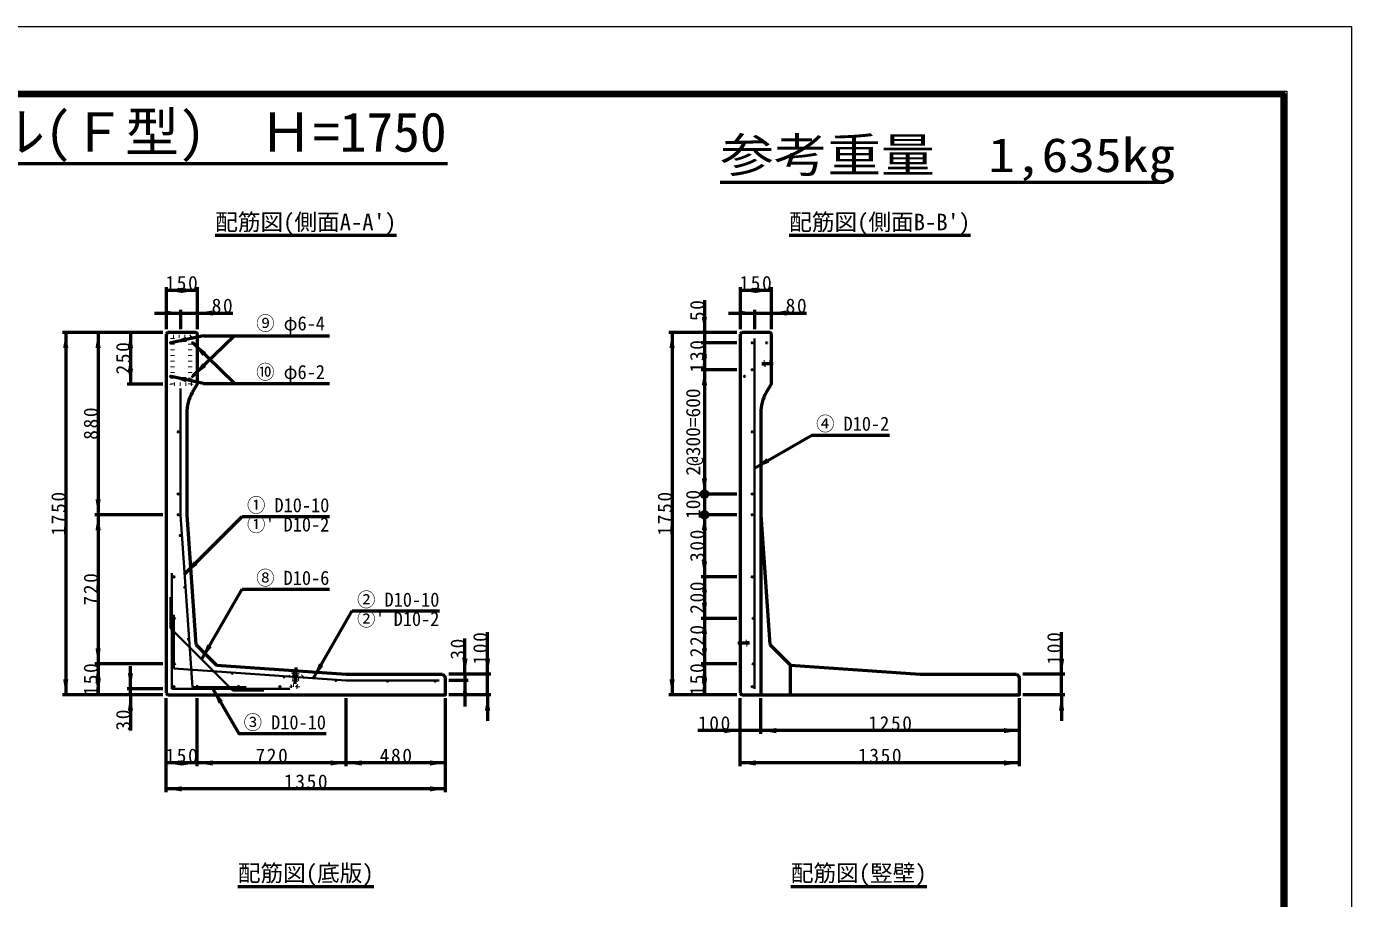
# Model space of a CAD drawing. Units: millimetres, scale not verified. Extents: x -2102 to 2102, y -1485 to 1485.
# Drawn here: x 54 to 2102, y 138 to 1485 of the extents above; entities that cross this region are included whole.
import ezdxf
from ezdxf.enums import TextEntityAlignment as Align

# ---------------------------------------------------------------- set-up
doc = ezdxf.new("R2010")
doc.units = ezdxf.units.MM
doc.header["$LTSCALE"] = 5
doc.linetypes.add('DOTTED', pattern=[1.75, 0.25, -1.5])
doc.linetypes.add('LONG_DASHED_DOTTED', pattern=[15.25, 12, -1.5, 0.25, -1.5])
doc.layers.add('0-0_V-nasSTD', color=7, linetype='Continuous', lineweight=50)
doc.layers.add('0-1_0', color=7, linetype='Continuous', lineweight=100)
doc.styles.add('ＭＳ ゴシック', font='')
doc.styles.get('ＭＳ ゴシック').set_extended_font_data('MS Gothic')

msp = doc.modelspace()

# ---------------------------------------------------------------- linework, layer by layer
at = {"layer": '0-0_V-nasSTD'}
for p, q in [((-705.024, 1273.465), (705.024, 1273.465)), ((346.161, 1162.466), (626.161, 1162.466)), ((1233.361, 1162.466), (1513.361, 1162.466)), ((270.161, 1082.466), (270.161, 1017.466)), ((318.161, 1077.466), (270.161, 1077.466)), ((318.161, 1082.466), (318.161, 1017.466)), ((1157.361, 1082.466), (1157.361, 1017.466)), ((1205.361, 1077.466), (1157.361, 1077.466)), ((1205.361, 1082.466), (1205.361, 1017.466)), ((292.561, 1047.466), (292.561, 1017.466)), ((1102.361, 1062.466), (1102.361, 1012.466)), ((1179.761, 1047.466), (1179.761, 1017.466)), ((252.561, 1042.466), (292.561, 1042.466)), ((292.561, 1042.466), (318.161, 1042.466)), ((318.161, 1042.466), (373.161, 1042.466)), ((1139.761, 1042.466), (1179.761, 1042.466)), ((1179.761, 1042.466), (1205.361, 1042.466)), ((1205.361, 1042.466), (1260.361, 1042.466)), ((265.161, 1012.466), (110.161, 1012.466)), ((115.161, 1012.466), (115.161, 452.466)), ((165.161, 1012.466), (165.161, 730.866)), ((215.161, 1012.466), (215.161, 932.466)), ((273.041, 1012.466), (270.161, 1009.586)), ((270.161, 1009.586), (270.161, 455.346)), ((316.561, 1012.466), (273.041, 1012.466)), ((327.98, 1007.346), (277.98, 996.667)), ((375.98, 1007.346), (311.97, 945.294)), ((327.98, 1007.346), (522.795, 1007.346)), ((1152.361, 1012.466), (1047.361, 1012.466)), ((1052.361, 1012.466), (1052.361, 452.466)), ((1102.361, 1012.466), (1102.361, 996.466)), ((1160.241, 1012.466), (1157.361, 1009.586)), ((1157.361, 1009.586), (1157.361, 455.346)), ((1203.761, 1012.466), (1160.241, 1012.466)), ((375.98, 933.746), (311.97, 995.798)), ((1152.361, 996.466), (1097.361, 996.466)), ((1102.361, 996.466), (1102.361, 954.866)), ((327.98, 933.746), (277.98, 944.425)), ((1152.361, 954.866), (1097.361, 954.866)), ((1102.361, 954.866), (1102.361, 762.866)), ((265.161, 932.466), (210.161, 932.466)), ((327.98, 933.746), (522.795, 933.746)), ((302.161, 887.604), (302.161, 730.866)), ((1189.361, 887.604), (1189.361, 452.466)), ((1152.361, 762.866), (1097.361, 762.866)), ((1102.361, 762.866), (1102.361, 730.866)), ((265.161, 730.866), (160.161, 730.866)), ((165.161, 730.866), (165.161, 500.466)), ((298.919, 639.311), (387.795, 728.187)), ((302.161, 730.866), (316.083, 530.388)), ((387.795, 728.187), (522.795, 728.187)), ((1152.361, 730.866), (1097.361, 730.866)), ((1102.361, 730.866), (1102.361, 634.866)), ((1189.361, 730.866), (1203.283, 530.388)), ((325.295, 507.6), (387.795, 615.853)), ((387.795, 615.853), (522.795, 615.853)), ((1152.361, 634.866), (1097.361, 634.866)), ((1102.361, 634.866), (1102.361, 570.866)), ((497.915, 478.383), (557.915, 582.306)), ((557.915, 582.306), (692.915, 582.306)), ((1152.361, 570.866), (1097.361, 570.866)), ((1102.361, 570.866), (1102.361, 500.466)), ((732.161, 484.466), (732.161, 539.466)), ((316.083, 530.388), (348.083, 498.388)), ((1203.283, 530.388), (1235.283, 498.388)), ((265.161, 500.466), (160.161, 500.466)), ((165.161, 500.466), (165.161, 452.466)), ((348.083, 498.388), (548.561, 484.466)), ((1152.361, 500.466), (1097.361, 500.466)), ((1102.361, 500.466), (1102.361, 452.466)), ((1235.283, 498.388), (1435.761, 484.466)), ((1235.283, 452.466), (1235.283, 498.388)), ((548.561, 484.466), (697.361, 484.466)), ((697.361, 484.466), (702.161, 479.666)), ((772.161, 484.466), (707.161, 484.466)), ((737.161, 474.866), (707.161, 474.866)), ((1435.761, 484.466), (1584.561, 484.466)), ((1584.561, 484.466), (1589.361, 479.666)), ((1659.361, 484.466), (1594.361, 484.466)), ((265.161, 452.466), (110.161, 452.466)), ((265.161, 462.066), (210.161, 462.066)), ((215.161, 452.466), (215.161, 397.466)), ((270.161, 455.346), (273.041, 452.466)), ((772.161, 452.466), (707.161, 452.466)), ((767.161, 452.466), (767.161, 412.466)), ((1152.361, 452.466), (1047.361, 452.466)), ((1157.361, 455.346), (1160.241, 452.466)), ((1659.361, 452.466), (1594.361, 452.466)), ((1654.361, 452.466), (1654.361, 412.466)), ((270.161, 302.466), (270.161, 447.466)), ((318.161, 342.466), (318.161, 447.466)), ((548.561, 342.466), (548.561, 447.466)), ((702.161, 302.466), (702.161, 447.466)), ((1157.361, 342.466), (1157.361, 447.466)), ((1189.361, 392.466), (1189.361, 447.466)), ((1589.361, 342.466), (1589.361, 447.466)), ((1157.361, 397.466), (1092.361, 397.466)), ((1189.361, 397.466), (1157.361, 397.466)), ((318.161, 347.466), (270.161, 347.466)), ((548.561, 347.466), (318.161, 347.466)), ((702.161, 347.466), (548.561, 347.466)), ((1589.361, 347.466), (1157.361, 347.466)), ((702.161, 307.466), (270.161, 307.466)), ((381.161, 156.866), (591.161, 156.866)), ((1235.881, 156.866), (1445.881, 156.866))]:
    msp.add_line(p, q, dxfattribs=at)
at = {"layer": '0-0_V-nasSTD', "linetype": 'DOTTED'}
for p, q in [((277.361, 1012.466), (279.761, 1006.066)), ((279.761, 932.466), (279.761, 1006.066)), ((308.561, 1006.066), (279.761, 1006.066)), ((281.361, 932.466), (281.361, 1006.066)), ((306.961, 932.466), (306.961, 1006.066)), ((308.561, 1006.066), (310.961, 1012.466)), ((308.561, 932.466), (308.561, 1006.066)), ((1194.161, 961.266), (1194.161, 967.666)), ((1194.161, 967.666), (1205.361, 967.666)), ((1205.361, 961.266), (1194.161, 961.266)), ((310.161, 932.466), (278.161, 932.466)), ((278.161, 931.826), (278.161, 932.466)), ((310.161, 931.826), (278.161, 931.826)), ((310.161, 931.826), (310.161, 932.466)), ((1157.361, 535.666), (1168.561, 535.666)), ((1168.561, 535.666), (1168.561, 529.266)), ((1168.561, 529.266), (1157.361, 529.266)), ((466.171, 486.98), (466.016, 484.745)), ((466.016, 484.745), (467.705, 483.666)), ((466.016, 484.745), (473.996, 484.191)), ((466.171, 486.98), (474.151, 486.426)), ((467.705, 483.666), (466.596, 467.704)), ((467.705, 483.666), (472.174, 483.355)), ((472.174, 483.355), (471.066, 467.394)), ((472.174, 483.355), (473.996, 484.191)), ((474.151, 486.426), (473.996, 484.191)), ((463.134, 466.341), (463.067, 465.383)), ((463.067, 465.383), (474.24, 464.607)), ((463.134, 466.341), (466.596, 467.704)), ((463.134, 466.341), (474.307, 465.565)), ((466.596, 467.704), (471.066, 467.394)), ((471.066, 467.394), (474.307, 465.565)), ((474.307, 465.565), (474.24, 464.607))]:
    msp.add_line(p, q, dxfattribs=at)
at = {"layer": '0-0_V-nasSTD', "lineweight": 35}
for p, q in [((1179.761, 1002.866), (1179.761, 462.066)), ((292.561, 926.066), (292.561, 730.866)), ((292.561, 730.866), (311.05, 464.626)), ((279.121, 462.066), (279.121, 640.466)), ((277.201, 555.694), (277.201, 603.694)), ((282.321, 493.355), (282.321, 576.235)), ((277.201, 555.694), (373.389, 459.506)), ((282.321, 493.355), (548.561, 474.866)), ((548.561, 474.866), (692.561, 474.866)), ((279.121, 462.066), (461.521, 462.066)), ((311.05, 464.626), (393.93, 464.626)), ((373.389, 459.506), (421.389, 459.506))]:
    msp.add_line(p, q, dxfattribs=at)
at = {"layer": '0-0_V-nasSTD', "linetype": 'LONG_DASHED_DOTTED'}
for p, q in [((1190.961, 964.466), (1208.561, 964.466)), ((1171.761, 532.466), (1154.161, 532.466)), ((470.729, 494.883), (468.997, 469.943))]:
    msp.add_line(p, q, dxfattribs=at)
at = {"layer": '0-0_V-nasSTD', "lineweight": 18}
for points in [[(-2102.5, -1485), (-2102.5, 1485), (2102.5, 1485), (2102.5, -1485)], [(-2002.5, -1385), (-2002.5, 1385), (2002.5, 1385), (2002.5, -1385)]]:
    msp.add_lwpolyline(points, close=True, dxfattribs=at)
at = {"layer": '0-0_V-nasSTD', "lineweight": 100}
msp.add_lwpolyline([(1997.5, -1380), (1997.5, 1380), (-1997.5, 1380)], dxfattribs=at)
at = {"layer": '0-0_V-nasSTD'}
for points in [[(318.161, 1010.866), (318.161, 932.466), (310.735, 919.604)], [(1205.361, 1010.866), (1205.361, 932.466), (1197.935, 919.604)], [(1179.761, 802.866), (1268.252, 853.956), (1388.252, 853.956)], [(767.161, 452.466), (767.161, 484.466), (767.161, 549.466)], [(1654.361, 452.466), (1654.361, 484.466), (1654.361, 549.466)], [(215.161, 452.466), (215.161, 462.066), (215.161, 497.066)], [(273.041, 452.466), (702.161, 452.466), (702.161, 479.666)], [(732.161, 484.466), (732.161, 474.866), (732.161, 434.866)], [(1160.241, 452.466), (1589.361, 452.466), (1589.361, 479.666)], [(342.614, 462.066), (382.614, 392.784), (517.614, 392.784)], [(1589.361, 397.466), (1189.361, 397.466), (1157.361, 397.466)]]:
    msp.add_lwpolyline(points, dxfattribs=at)
at = {"layer": '0-0_V-nasSTD', "lineweight": 35}
for centre in [(277.041, 996.466), (311.281, 996.466), (1176.081, 996.466), (1198.481, 996.466), (277.041, 944.626), (311.281, 944.626), (1164.241, 944.626), (1176.081, 954.866), (288.881, 858.866), (1176.081, 858.866), (288.881, 762.866), (1176.081, 762.866), (288.881, 730.866), (1176.081, 730.866), (292.081, 698.866), (282.481, 634.866), (1176.081, 634.866), (299.379, 618.866), (283.281, 570.866), (1177.841, 570.866), (304.934, 538.866), (283.281, 500.466), (1177.841, 500.466), (372.561, 486.128), (452.561, 480.573), (532.561, 475.017), (612.561, 473.906), (686.161, 473.906), (282.481, 465.266), (318.161, 465.586), (382.161, 465.586), (446.161, 465.266), (1176.081, 465.266)]:
    msp.add_circle(centre, 0.96, dxfattribs=at)
at = {"layer": '0-0_V-nasSTD'}
for centre in [(1102.361, 762.866), (1102.361, 730.866)]:
    msp.add_circle(centre, 5, dxfattribs=at)
for centre, radius, start, end in [((316.561, 1010.866), 1.6, 0, 90), ((1203.761, 1010.866), 1.6, 0, 90), ((366.161, 887.604), 64, 150, 180), ((1253.361, 887.604), 64, 150, 180)]:
    msp.add_arc(centre, radius, start, end, dxfattribs=at)
at = {"layer": '0-0_V-nasSTD', "linetype": 'DOTTED'}
msp.add_arc((470.383, 489.895), 13.76, 176.0275, 356.0275, dxfattribs=at)
at = {"layer": '0-0_V-nasSTD'}
for points in [[(270.161, 1077.466), (294.161, 1077.466), (294.161, 1081.466)], [(270.161, 1077.466), (294.161, 1073.466), (294.161, 1077.466)], [(294.161, 1077.466), (294.161, 1081.466), (318.161, 1077.466)], [(294.161, 1073.466), (294.161, 1077.466), (318.161, 1077.466)], [(1157.361, 1077.466), (1181.361, 1077.466), (1181.361, 1081.466)], [(1157.361, 1077.466), (1181.361, 1073.466), (1181.361, 1077.466)], [(1181.361, 1077.466), (1181.361, 1081.466), (1205.361, 1077.466)], [(1181.361, 1073.466), (1181.361, 1077.466), (1205.361, 1077.466)], [(268.561, 1042.466), (268.561, 1046.466), (292.561, 1042.466)], [(318.161, 1042.466), (342.161, 1042.466), (342.161, 1046.466)], [(1155.761, 1042.466), (1155.761, 1046.466), (1179.761, 1042.466)], [(1205.361, 1042.466), (1229.361, 1042.466), (1229.361, 1046.466)], [(268.561, 1038.466), (268.561, 1042.466), (292.561, 1042.466)], [(318.161, 1042.466), (342.161, 1038.466), (342.161, 1042.466)], [(1098.361, 1036.466), (1102.361, 1012.466), (1102.361, 1036.466)], [(1102.361, 1012.466), (1102.361, 1036.466), (1106.361, 1036.466)], [(1155.761, 1038.466), (1155.761, 1042.466), (1179.761, 1042.466)], [(1205.361, 1042.466), (1229.361, 1038.466), (1229.361, 1042.466)], [(111.161, 988.466), (115.161, 988.466), (115.161, 1012.466)], [(115.161, 988.466), (115.161, 1012.466), (119.161, 988.466)], [(161.161, 988.466), (165.161, 988.466), (165.161, 1012.466)], [(165.161, 988.466), (165.161, 1012.466), (169.161, 988.466)], [(211.161, 988.466), (215.161, 988.466), (215.161, 1012.466)], [(215.161, 988.466), (215.161, 1012.466), (219.161, 988.466)], [(277.98, 996.667), (300.615, 1005.591), (301.451, 1001.68)], [(1048.361, 988.466), (1052.361, 988.466), (1052.361, 1012.466)], [(1052.361, 988.466), (1052.361, 1012.466), (1056.361, 988.466)], [(277.98, 996.667), (301.451, 1001.68), (302.286, 997.768)], [(311.97, 995.798), (326.418, 976.221), (329.202, 979.093)], [(311.97, 995.798), (329.202, 979.093), (331.987, 981.965)], [(1098.361, 972.466), (1102.361, 972.466), (1102.361, 996.466)], [(1102.361, 972.466), (1102.361, 996.466), (1106.361, 972.466)], [(311.97, 945.294), (326.418, 964.871), (329.202, 961.999)], [(1098.361, 978.866), (1102.361, 954.866), (1102.361, 978.866)], [(1102.361, 954.866), (1102.361, 978.866), (1106.361, 978.866)], [(211.161, 956.466), (215.161, 932.466), (215.161, 956.466)], [(215.161, 932.466), (215.161, 956.466), (219.161, 956.466)], [(277.98, 944.425), (300.615, 935.501), (301.451, 939.412)], [(277.98, 944.425), (301.451, 939.412), (302.286, 943.324)], [(311.97, 945.294), (329.202, 961.999), (331.987, 959.127)], [(1098.361, 930.866), (1102.361, 930.866), (1102.361, 954.866)], [(1102.361, 930.866), (1102.361, 954.866), (1106.361, 930.866)], [(1179.761, 802.866), (1198.546, 818.33), (1200.546, 814.866)], [(1179.761, 802.866), (1200.546, 814.866), (1202.546, 811.402)], [(1098.361, 786.866), (1102.361, 762.866), (1102.361, 786.866)], [(1102.361, 762.866), (1102.361, 786.866), (1106.361, 786.866)], [(161.161, 754.866), (165.161, 730.866), (165.161, 754.866)], [(165.161, 730.866), (165.161, 754.866), (169.161, 754.866)], [(161.161, 706.866), (165.161, 706.866), (165.161, 730.866)], [(165.161, 706.866), (165.161, 730.866), (169.161, 706.866)], [(1098.361, 706.866), (1102.361, 706.866), (1102.361, 730.866)], [(1102.361, 706.866), (1102.361, 730.866), (1106.361, 706.866)], [(298.919, 639.311), (313.061, 659.11), (315.89, 656.281)], [(298.919, 639.311), (315.89, 656.281), (318.718, 653.453)], [(1098.361, 658.866), (1102.361, 634.866), (1102.361, 658.866)], [(1102.361, 634.866), (1102.361, 658.866), (1106.361, 658.866)], [(1098.361, 610.866), (1102.361, 610.866), (1102.361, 634.866)], [(1102.361, 610.866), (1102.361, 634.866), (1106.361, 610.866)], [(1098.361, 594.866), (1102.361, 570.866), (1102.361, 594.866)], [(1102.361, 570.866), (1102.361, 594.866), (1106.361, 594.866)], [(1098.361, 546.866), (1102.361, 546.866), (1102.361, 570.866)], [(1102.361, 546.866), (1102.361, 570.866), (1106.361, 546.866)], [(161.161, 524.466), (165.161, 500.466), (165.161, 524.466)], [(165.161, 500.466), (165.161, 524.466), (169.161, 524.466)], [(325.295, 507.6), (333.831, 530.384), (337.295, 528.384)], [(325.295, 507.6), (337.295, 528.384), (340.759, 526.384)], [(1098.361, 524.466), (1102.361, 500.466), (1102.361, 524.466)], [(1102.361, 500.466), (1102.361, 524.466), (1106.361, 524.466)], [(161.161, 476.466), (165.161, 476.466), (165.161, 500.466)], [(165.161, 476.466), (165.161, 500.466), (169.161, 476.466)], [(497.915, 478.383), (506.451, 501.168), (509.915, 499.168)], [(497.915, 478.383), (509.915, 499.168), (513.379, 497.168)], [(728.161, 508.466), (732.161, 484.466), (732.161, 508.466)], [(732.161, 484.466), (732.161, 508.466), (736.161, 508.466)], [(763.161, 508.466), (767.161, 484.466), (767.161, 508.466)], [(767.161, 484.466), (767.161, 508.466), (771.161, 508.466)], [(1098.361, 476.466), (1102.361, 476.466), (1102.361, 500.466)], [(1102.361, 476.466), (1102.361, 500.466), (1106.361, 476.466)], [(1650.361, 508.466), (1654.361, 484.466), (1654.361, 508.466)], [(1654.361, 484.466), (1654.361, 508.466), (1658.361, 508.466)], [(111.161, 476.466), (115.161, 452.466), (115.161, 476.466)], [(115.161, 452.466), (115.161, 476.466), (119.161, 476.466)], [(161.161, 476.466), (165.161, 452.466), (165.161, 476.466)], [(165.161, 452.466), (165.161, 476.466), (169.161, 476.466)], [(211.161, 486.066), (215.161, 462.066), (215.161, 486.066)], [(215.161, 462.066), (215.161, 486.066), (219.161, 486.066)], [(728.161, 450.866), (732.161, 450.866), (732.161, 474.866)], [(732.161, 450.866), (732.161, 474.866), (736.161, 450.866)], [(1048.361, 476.466), (1052.361, 452.466), (1052.361, 476.466)], [(1052.361, 452.466), (1052.361, 476.466), (1056.361, 476.466)], [(1098.361, 476.466), (1102.361, 452.466), (1102.361, 476.466)], [(1102.361, 452.466), (1102.361, 476.466), (1106.361, 476.466)], [(211.161, 428.466), (215.161, 428.466), (215.161, 452.466)], [(215.161, 428.466), (215.161, 452.466), (219.161, 428.466)], [(342.614, 462.066), (351.15, 439.281), (354.614, 441.281)], [(342.614, 462.066), (354.614, 441.281), (358.078, 443.281)], [(763.161, 428.466), (767.161, 428.466), (767.161, 452.466)], [(767.161, 428.466), (767.161, 452.466), (771.161, 428.466)], [(1650.361, 428.466), (1654.361, 428.466), (1654.361, 452.466)], [(1654.361, 428.466), (1654.361, 452.466), (1658.361, 428.466)], [(1133.361, 397.466), (1133.361, 401.466), (1157.361, 397.466)], [(1133.361, 393.466), (1133.361, 397.466), (1157.361, 397.466)], [(1189.361, 397.466), (1213.361, 397.466), (1213.361, 401.466)], [(1189.361, 397.466), (1213.361, 393.466), (1213.361, 397.466)], [(1565.361, 397.466), (1565.361, 401.466), (1589.361, 397.466)], [(1565.361, 393.466), (1565.361, 397.466), (1589.361, 397.466)], [(270.161, 347.466), (294.161, 347.466), (294.161, 351.466)], [(294.161, 347.466), (294.161, 351.466), (318.161, 347.466)], [(318.161, 347.466), (342.161, 347.466), (342.161, 351.466)], [(524.561, 347.466), (524.561, 351.466), (548.561, 347.466)], [(548.561, 347.466), (572.561, 347.466), (572.561, 351.466)], [(678.161, 347.466), (678.161, 351.466), (702.161, 347.466)], [(1157.361, 347.466), (1181.361, 347.466), (1181.361, 351.466)], [(1565.361, 347.466), (1565.361, 351.466), (1589.361, 347.466)], [(270.161, 347.466), (294.161, 343.466), (294.161, 347.466)], [(294.161, 343.466), (294.161, 347.466), (318.161, 347.466)], [(318.161, 347.466), (342.161, 343.466), (342.161, 347.466)], [(524.561, 343.466), (524.561, 347.466), (548.561, 347.466)], [(548.561, 347.466), (572.561, 343.466), (572.561, 347.466)], [(678.161, 343.466), (678.161, 347.466), (702.161, 347.466)], [(1157.361, 347.466), (1181.361, 343.466), (1181.361, 347.466)], [(1565.361, 343.466), (1565.361, 347.466), (1589.361, 347.466)], [(270.161, 307.466), (294.161, 307.466), (294.161, 311.466)], [(270.161, 307.466), (294.161, 303.466), (294.161, 307.466)], [(678.161, 307.466), (678.161, 311.466), (702.161, 307.466)], [(678.161, 303.466), (678.161, 307.466), (702.161, 307.466)]]:
    msp.add_solid(points, dxfattribs=at)
at = {"layer": '0-1_0', "lineweight": 50}
msp.add_line((1126.869, 1244.328), (1813.669, 1244.328), dxfattribs=at)

# ---------------------------------------------------------------- texts
at = {"layer": '0-0_V-nasSTD', "style": 'ＭＳ ゴシック'}
for s, height, p in [('1ｓｔタッチウォール(Ｆ型)  Ｈ=1750', 60.81, (-705.024, 1273.465)), ("配筋図(側面A-A')", 25.66, (346.161, 1162.466)), ("配筋図(側面B-B')", 25.66, (1233.361, 1162.466)), ('配筋図(底版)', 25.66, (381.161, 156.866)), ('配筋図(竪壁)', 25.66, (1235.881, 156.866))]:
    msp.add_text(s, height=height, dxfattribs=at).set_placement(p, align=Align.BOTTOM_LEFT)
for s, height, width, p in [('参考重量\u30001,635kg', 52.79, 1.15, (1126.869, 1244.328)), ('⑨ φ6-4', 21.85, 0.95, (409.525, 1009.078)), ('⑩ φ6-2', 21.85, 0.95, (409.525, 933.878)), ('④ D10-2', 21.85, 0.95, (1274.982, 853.956)), ('① D10-10', 21.85, 0.95, (395.366, 728.187)), ("①' D10-2", 21.85, 0.95, (395.366, 698.379)), ('⑧ D10-6', 21.85, 0.95, (409.525, 615.853)), ('② D10-10', 21.85, 0.95, (565.486, 582.306)), ("②' D10-2", 21.85, 0.95, (565.486, 552.498)), ('③ D10-10', 21.85, 0.95, (390.185, 392.784))]:
    msp.add_text(s, height=height, dxfattribs=dict(at, width=width)).set_placement(p, align=Align.BOTTOM_LEFT)
for s, p in [('2@300=600', (1102.361, 791.366)), ('100', (1102.361, 724.366))]:
    msp.add_text(s, height=21.99, rotation=90, dxfattribs=at).set_placement(p, align=Align.BOTTOM_LEFT)
at = {"layer": '0-0_V-nasSTD', "char_height": 21.99, "attachment_point": 7, "style": 'ＭＳ ゴシック'}
for s, insert in [('\\T1.17;150', (269.161, 1077.466)), ('\\T1.17;150', (1156.361, 1077.466)), ('\\T1.17;80', (340.661, 1042.466)), ('\\T1.17;80', (1227.861, 1042.466)), ('\\T1.17;100', (1092.361, 397.466)), ('\\T1.17;1250', (1355.611, 397.466)), ('\\T1.17;150', (269.161, 347.466)), ('\\T1.17;720', (408.361, 347.466)), ('\\T1.17;480', (600.361, 347.466)), ('\\T1.17;1350', (1339.611, 347.466)), ('\\T1.17;1350', (452.411, 307.466))]:
    msp.add_mtext(s, dxfattribs=dict(at, insert=insert))
at = {"layer": '0-0_V-nasSTD', "char_height": 21.99, "attachment_point": 7, "rotation": 90, "style": 'ＭＳ ゴシック'}
for s, insert in [('\\T1.17;50', (1102.361, 1029.966)), ('\\T1.17;250', (215.161, 947.466)), ('\\T1.17;130', (1102.361, 950.666)), ('\\T1.17;880', (165.161, 846.666)), ('\\T1.17;1750', (115.161, 698.716)), ('\\T1.17;1750', (1052.361, 698.716)), ('\\T1.17;300', (1102.361, 657.866)), ('\\T1.17;720', (165.161, 590.666)), ('\\T1.17;200', (1102.361, 577.866)), ('\\T1.17;220', (1102.361, 510.666)), ('\\T1.17;30', (732.161, 506.966)), ('\\T1.17;100', (767.161, 499.466)), ('\\T1.17;100', (1654.361, 499.466)), ('\\T1.17;150', (165.161, 451.466)), ('\\T1.17;150', (1102.361, 451.466)), ('\\T1.17;30', (215.161, 397.466))]:
    msp.add_mtext(s, dxfattribs=dict(at, insert=insert))

doc.saveas('drawing.dxf')
